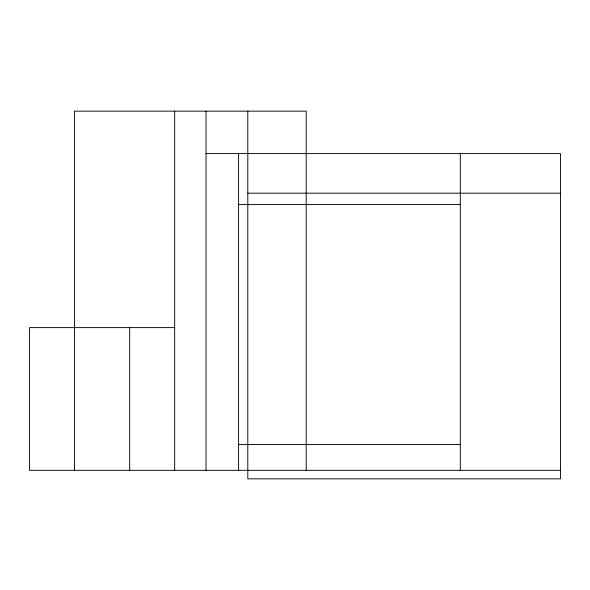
<?xml version="1.0" encoding="UTF-8"?>
<svg xmlns="http://www.w3.org/2000/svg" width="590" height="590" viewBox="0 0 590 590"><rect width="100%" height="100%" fill="white"/><g stroke="black" fill="none" stroke-linecap="round" stroke-linejoin="round"><path stroke-width="0.89" d="M206.028 153.592L560.5 153.592L560.5 478.851L247.8 478.851L247.8 111.149M247.8 193.188L560.5 193.188M238.589 204.582L460.311 204.582M174.662 327.612L29.5 327.612L29.5 470.326L560.5 470.326M238.589 444.55L460.311 444.55M460.311 153.592L460.311 470.326M306.217 470.326L306.217 111.149L74.473 111.149L74.473 470.326M238.589 153.592L238.589 470.326M206.028 111.149L206.028 470.326M174.662 111.149L174.662 470.326M129.689 327.612L129.689 470.326"/></g></svg>
